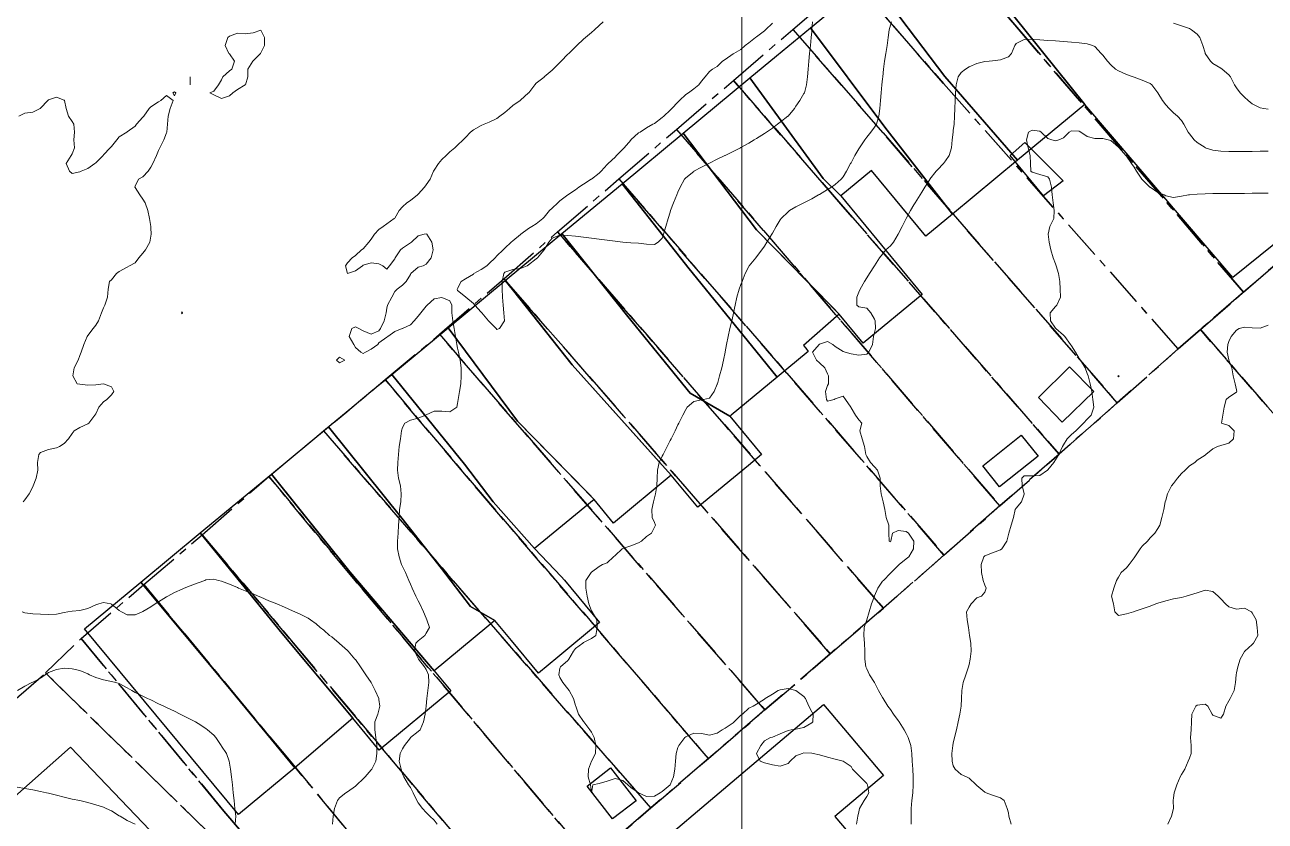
# Model space of a CAD drawing. Header units: centimetres. Extents: x 0 to 642158, y -847 to 649707.
# Drawn here: x 616421.2 to 616500.1, y 621324.9 to 621375.6 of the extents above; entities that cross this region are included whole.
import ezdxf

# ---------------------------------------------------------------- set-up
doc = ezdxf.new("R2010")
doc.units = ezdxf.units.CM
doc.header["$MEASUREMENT"] = 0
doc.linetypes.add('CENTERX2', pattern=[4, 2.5, -0.5, 0.5, -0.5])
doc.layers.add('MEV_grille', color=254, linetype='Continuous', lineweight=9)
doc.layers.add('WAL_topographie 0.5', color=253, linetype='Continuous', lineweight=20)
doc.layers.add('SPW_batiments', color=7, linetype='Continuous')
doc.layers.add('SPW_parcellaire cadastral', color=7, linetype='CENTERX2', lineweight=25, true_color=0xff0542)

# ---------------------------------------------------------------- blocks, each defined once
blk = doc.blocks.new('*U112')
at = {"layer": 'MEV_grille', "transparency": 33554687}
blk.add_lwpolyline([(0, 1825.476), (0, -1825.476)], dxfattribs=at)
blk = doc.blocks.new('*U113')
at = {"layer": 'MEV_grille', "color": 0, "linetype": 'ByBlock', "lineweight": -2, "transparency": 16777216}
blk.add_blockref('*U112', (1100, 0), dxfattribs=at)

msp = doc.modelspace()

# ---------------------------------------------------------------- linework, layer by layer
at = {"layer": 'SPW_batiments'}
for points in [[(616476.09, 621379.453), (616475.416, 621380.267), (616478.553, 621383.041), (616488.601, 621370.498), (616484.336, 621366.968), (616479.713, 621372.275), (616474.978, 621378.532), (616476.09, 621379.453)], [(616524.429, 621380.644), (616532.654, 621370.53), (616555.978, 621356.608), (616559.67, 621356.939), (616563.531, 621351.977), (616560.651, 621345.231), (616555.515, 621343.933), (616551.333, 621349.214), (616546.353, 621350.484), (616543.629, 621346.947), (616519.684, 621360.676), (616520.966, 621362.285), (616514.538, 621366.117), (616512.455, 621363.063), (616513.259, 621362.744), (616508.994, 621355.902), (616505.94, 621357.497), (616511.226, 621366.499), (616508.975, 621368.338), (616498.02, 621359.502), (616488.601, 621370.498), (616478.553, 621383.041)], [(616471.171, 621375.379), (616474.978, 621378.532), (616479.713, 621372.275), (616484.336, 621366.968), (616480.189, 621363.537), (616475.896, 621369.051), (616471.171, 621375.379)], [(616473.096, 621364.685), (616471.973, 621365.791), (616467.321, 621372.189), (616469.007, 621373.586), (616471.171, 621375.379), (616475.896, 621369.051), (616476.866, 621367.806), (616480.189, 621363.537), (616478.493, 621362.133), (616475.044, 621366.297), (616473.096, 621364.685)], [(616463.075, 621368.673), (616467.321, 621372.189), (616471.973, 621365.791), (616473.096, 621364.685), (616478.276, 621358.431), (616474.523, 621355.323), (616472.998, 621357.164), (616472.565, 621357.606), (616467.744, 621362.525), (616463.075, 621368.673)], [(616459.197, 621365.461), (616463.075, 621368.673), (616467.744, 621362.525), (616472.998, 621357.164), (616470.73, 621355.17), (616470.868, 621355.003), (616471.034, 621354.802), (616469.054, 621353.163), (616467.42, 621355.172), (616463.457, 621360.057), (616459.197, 621365.461)], [(616487.236, 621365.645), (616485.987, 621364.695), (616483.866, 621367.261), (616484.786, 621368.078), (616487.236, 621365.645)], [(616455.372, 621362.292), (616459.197, 621365.461), (616459.2, 621365.457), (616463.457, 621360.057), (616467.42, 621355.172), (616469.054, 621353.163), (616466.133, 621350.743), (616466.059, 621350.682), (616466.057, 621350.681), (616463.528, 621352.154), (616459.558, 621357.015), (616455.372, 621362.292)], [(616463.528, 621352.154), (616466.057, 621350.681), (616468.064, 621348.258), (616467.223, 621347.561), (616464.012, 621344.902), (616462.325, 621346.938), (616461.563, 621347.787), (616456.03, 621353.949), (616452.24, 621358.729), (616451.776, 621359.314), (616453.638, 621360.856), (616455.372, 621362.292), (616459.558, 621357.015), (616463.528, 621352.154)], [(616451.781, 621359.308), (616456.03, 621353.949), (616462.325, 621346.938), (616458.652, 621343.895), (616457.436, 621345.396), (616457.05, 621345.79), (616452.549, 621350.377), (616448.151, 621356.312), (616451.776, 621359.314), (616451.781, 621359.308)], [(616444.561, 621353.338), (616448.151, 621356.312), (616452.549, 621350.377), (616457.436, 621345.396), (616453.64, 621342.268), (616451.009, 621345.247), (616449.179, 621347.626), (616444.561, 621353.338)], [(616489.171, 621352.245), (616487.171, 621350.295), (616485.654, 621351.878), (616487.638, 621353.828), (616489.171, 621352.245)], [(616457.771, 621337.573), (616455.118, 621335.374), (616453.886, 621334.354), (616452.175, 621336.418), (616451.118, 621337.694), (616449.576, 621338.589), (616447.722, 621340.994), (616445.212, 621344.203), (616440.547, 621350.013), (616440.764, 621350.192), (616440.982, 621350.373), (616441.699, 621350.967), (616442.052, 621351.259), (616443.369, 621352.35), (616443.471, 621352.435), (616443.889, 621352.781), (616444.561, 621353.338), (616449.179, 621347.626), (616451.009, 621345.247), (616453.64, 621342.268), (616455.327, 621340.489), (616455.545, 621340.26), (616457.771, 621337.573)], [(616450.613, 621337.277), (616447.255, 621334.494), (616441.904, 621340.797), (616438.53, 621344.996), (616436.916, 621347.005), (616440.547, 621350.013), (616445.212, 621344.203), (616447.722, 621340.994), (616449.576, 621338.589), (616451.118, 621337.694), (616450.613, 621337.277)], [(616485.638, 621348.145), (616483.189, 621346.195), (616482.122, 621347.528), (616484.571, 621349.478), (616485.638, 621348.145)], [(616432.394, 621343.26), (616436.916, 621347.005), (616441.904, 621340.797), (616447.255, 621334.494), (616448.311, 621333.218), (616443.761, 621329.449), (616442.088, 621331.497), (616441.04, 621332.754), (616437.604, 621336.876), (616432.394, 621343.26)], [(616432.394, 621343.26), (616437.604, 621336.876), (616442.088, 621331.497), (616438.398, 621328.334), (616434.064, 621333.6), (616428.618, 621340.131), (616432.394, 621343.26)], [(616438.398, 621328.334), (616434.815, 621325.365), (616425.039, 621337.167), (616428.618, 621340.131), (616434.064, 621333.6), (616438.398, 621328.334)], [(616455.713, 621302.571), (616447.825, 621311.883), (616471.991, 621332.353), (616475.803, 621327.852), (616472.729, 621325.249), (616476.805, 621320.438), (616455.713, 621302.571)], [(616430.565, 621322.934), (616436.234, 621316.803), (616427.59, 621308.575), (616421.902, 621314.823), (616417.959, 621318.927), (616414.977, 621322.416), (616414.944, 621322.867), (616414.91, 621323.342), (616414.977, 621323.784), (616415.135, 621324.115), (616415.356, 621324.425), (616415.621, 621324.671), (616415.989, 621324.855), (616416.414, 621324.954), (616416.84, 621324.973), (616417.107, 621324.945), (616417.373, 621324.883), (616417.623, 621324.786), (616417.82, 621324.661), (616418.004, 621324.507), (616418.167, 621324.363), (616424.141, 621329.645), (616430.565, 621322.934)], [(616460.091, 621326.242), (616458.591, 621325.092), (616456.974, 621327.175), (616458.474, 621328.342), (616460.091, 621326.242)]]:
    msp.add_lwpolyline(points, dxfattribs=at)
at = {"layer": 'SPW_parcellaire cadastral'}
for points in [[(616576.519, 621339.063), (616557.817, 621323.301), (616538.665, 621307.161), (616495.95, 621356.189), (616498.693, 621358.565), (616508.98, 621367.473), (616509.84, 621368.218), (616524.016, 621380.493), (616525.876, 621382.105), (616526.82, 621382.922), (616528.778, 621384.617), (616536.986, 621391.725), (616538.765, 621393.309), (616576.519, 621339.063)], [(616473.812, 621378.499), (616478.325, 621382.374), (616484.159, 621375.556), (616498.693, 621358.565), (616495.95, 621356.189), (616494.543, 621354.971), (616479.619, 621371.84), (616473.812, 621378.499)], [(616524.016, 621380.493), (616509.84, 621368.218), (616508.98, 621367.473), (616498.693, 621358.565), (616484.159, 621375.556), (616478.325, 621382.374)], [(616473.812, 621378.499), (616479.619, 621371.84), (616494.543, 621354.971), (616490.671, 621351.528), (616480.249, 621363.517), (616475.781, 621368.698), (616470.057, 621375.275), (616473.812, 621378.499)], [(616486.972, 621348.277), (616473.1, 621364.164), (616471.913, 621365.532), (616466.276, 621372.028), (616470.057, 621375.275), (616475.781, 621368.698), (616480.249, 621363.517), (616490.671, 621351.528), (616486.972, 621348.277)], [(616486.972, 621348.277), (616483.205, 621344.977), (616468.195, 621362.489), (616462.652, 621368.915), (616466.276, 621372.028), (616471.913, 621365.532), (616473.1, 621364.164), (616486.972, 621348.277)], [(616462.652, 621368.915), (616468.195, 621362.489), (616483.205, 621344.977), (616479.656, 621341.856), (616469.678, 621353.41), (616464.469, 621359.439), (616458.999, 621365.77), (616462.652, 621368.915)], [(616475.806, 621338.476), (616465.699, 621350.153), (616460.488, 621356.18), (616455.103, 621362.394), (616458.999, 621365.77), (616464.469, 621359.439), (616469.678, 621353.41), (616479.656, 621341.856), (616475.806, 621338.476)], [(616475.806, 621338.476), (616472.433, 621335.579), (616457.113, 621353.212), (616451.677, 621359.425), (616455.103, 621362.394), (616460.488, 621356.18), (616465.699, 621350.153), (616475.806, 621338.476)], [(616468.278, 621332.009), (616453.01, 621349.625), (616447.595, 621355.889), (616451.677, 621359.425), (616457.113, 621353.212), (616472.433, 621335.579), (616468.278, 621332.009)], [(616468.278, 621332.009), (616464.684, 621328.921), (616451.491, 621344.313), (616449.545, 621346.596), (616444.139, 621353.007), (616447.595, 621355.889), (616453.01, 621349.625), (616468.278, 621332.009)], [(616502.161, 621276.202), (616468.633, 621302.954), (616460.862, 621297.11), (616454.87, 621300.454), (616450.835, 621305.289), (616445.212, 621312.192), (616449.076, 621315.486), (616452.969, 621318.857), (616457.182, 621322.476), (616461.029, 621325.781), (616464.684, 621328.921), (616468.278, 621332.009), (616472.433, 621335.579), (616475.806, 621338.476), (616479.656, 621341.856), (616483.205, 621344.977), (616486.972, 621348.277), (616490.671, 621351.528), (616494.543, 621354.971), (616495.95, 621356.189), (616538.665, 621307.161)], [(616440.222, 621349.749), (616444.139, 621353.007), (616449.545, 621346.596), (616451.491, 621344.313), (616464.684, 621328.921), (616461.029, 621325.781), (616450.469, 621337.918), (616448.468, 621340.229), (616445.794, 621343.317), (616440.222, 621349.749)], [(616440.222, 621349.749), (616445.794, 621343.317), (616448.468, 621340.229), (616450.469, 621337.918), (616461.029, 621325.781), (616457.182, 621322.476), (616442.253, 621340.221), (616436.756, 621346.853), (616440.222, 621349.749)], [(616452.969, 621318.857), (616442.406, 621331.401), (616438.065, 621336.56), (616432.517, 621343.153), (616436.756, 621346.853), (616442.253, 621340.221), (616457.182, 621322.476), (616452.969, 621318.857)], [(616428.81, 621339.976), (616432.517, 621343.153), (616438.065, 621336.56), (616442.406, 621331.401), (616452.969, 621318.857), (616449.076, 621315.486), (616437.931, 621328.962), (616434.273, 621333.379), (616428.81, 621339.976)], [(616428.81, 621339.976), (616434.273, 621333.379), (616437.931, 621328.962), (616449.076, 621315.486), (616445.212, 621312.192), (616433.901, 621325.58), (616424.823, 621336.558), (616428.81, 621339.976)], [(616422.562, 621334.361), (616424.823, 621336.558), (616433.901, 621325.58), (616445.212, 621312.192), (616422.562, 621334.361)], [(616450.835, 621305.289), (616436.527, 621293.736), (616408.481, 621322.099), (616422.562, 621334.361), (616445.212, 621312.192), (616450.835, 621305.289)]]:
    msp.add_lwpolyline(points, dxfattribs=at)
at = {"layer": 'WAL_topographie 0.5'}
for points in [[(616458, 621375.75), (616457.75, 621375.528), (616457.45, 621375.25), (616457.25, 621375.071), (616456.883, 621374.75), (616456.75, 621374.654), (616456.327, 621374.25), (616456.25, 621374.168), (616455.81, 621373.75), (616455.75, 621373.692), (616455.329, 621373.25), (616455.25, 621373.176), (616454.83, 621372.75), (616454.75, 621372.679), (616454.257, 621372.25), (616454.25, 621372.245), (616453.75, 621371.858), (616453.646, 621371.75), (616453.266, 621371.25), (616453.25, 621371.23), (616452.75, 621370.777), (616452.715, 621370.75), (616452.25, 621370.434), (616452.035, 621370.25), (616451.75, 621369.99), (616451.422, 621369.75), (616451.25, 621369.618), (616450.75, 621369.371), (616450.435, 621369.25), (616450.25, 621369.167), (616449.75, 621368.892), (616449.577, 621368.75), (616449.25, 621368.41), (616449.094, 621368.25), (616448.75, 621367.92), (616448.565, 621367.75), (616448.25, 621367.496), (616448.013, 621367.25), (616447.75, 621367.008), (616447.524, 621366.75), (616447.25, 621366.324), (616447.209, 621366.25), (616447.013, 621365.75), (616446.75, 621365.394), (616446.654, 621365.25), (616446.25, 621364.794), (616446.207, 621364.75), (616445.75, 621364.404), (616445.521, 621364.25), (616445.25, 621364.003), (616445.039, 621363.75), (616444.75, 621363.276), (616444.724, 621363.25), (616444.25, 621362.906), (616444.01, 621362.75), (616443.75, 621362.545), (616443.475, 621362.25), (616443.25, 621361.942), (616443.103, 621361.75), (616442.75, 621361.329), (616442.635, 621361.25), (616442.25, 621360.901), (616442.04, 621360.75), (616441.75, 621360.429), (616441.615, 621360.25), (616441.75, 621359.75), (616442.25, 621359.927), (616442.708, 621360.25), (616442.75, 621360.281), (616443.25, 621360.434), (616443.75, 621360.375), (616444, 621360.25), (616444.25, 621360.036), (616444.417, 621360.25), (616444.75, 621360.678), (616444.781, 621360.75), (616445.117, 621361.25), (616445.25, 621361.375), (616445.75, 621361.7), (616445.827, 621361.75), (616446.25, 621362.143), (616446.625, 621362.25), (616446.75, 621362.281), (616446.792, 621362.25), (616447.107, 621361.75), (616447.197, 621361.25), (616447.059, 621360.75), (616446.75, 621360.344), (616446.562, 621360.25), (616446.25, 621360.157), (616445.772, 621359.75), (616445.75, 621359.7), (616445.469, 621359.25), (616445.25, 621359.016), (616444.917, 621358.75), (616444.75, 621358.617), (616444.56, 621358.25), (616444.288, 621357.75), (616444.25, 621357.55), (616444.21, 621357.25), (616444.087, 621356.75), (616443.847, 621356.25), (616443.75, 621356.115), (616443.25, 621355.9), (616442.75, 621356.106), (616442.479, 621356.25), (616442.25, 621356.372), (616442.03, 621356.25), (616441.852, 621355.75), (616442.148, 621355.25), (616442.25, 621355.062), (616442.591, 621354.75), (616442.75, 621354.674), (616442.885, 621354.75), (616443.25, 621354.952), (616443.674, 621355.25), (616443.75, 621355.354), (616444.25, 621355.705), (616444.315, 621355.75), (616444.75, 621356.067), (616445.229, 621356.25), (616445.25, 621356.26), (616445.75, 621356.486), (616445.98, 621356.75), (616446.25, 621357.034), (616446.412, 621357.25), (616446.75, 621357.683), (616446.817, 621357.75), (616447.25, 621358.144), (616447.75, 621358.24), (616448.25, 621358.017), (616448.379, 621357.75), (616448.386, 621357.25), (616448.444, 621356.75), (616448.529, 621356.25), (616448.611, 621355.75), (616448.706, 621355.25), (616448.75, 621355), (616448.798, 621354.75), (616448.905, 621354.25), (616448.964, 621353.75), (616448.972, 621353.25), (616448.958, 621352.75), (616448.875, 621352.25), (616448.779, 621351.75), (616448.75, 621351.5), (616448.705, 621351.25), (616448.25, 621350.972), (616447.75, 621351), (616447.25, 621351), (616446.75, 621350.776), (616446.704, 621350.75), (616446.25, 621350.558), (616445.75, 621350.43), (616445.404, 621350.25), (616445.25, 621349.964), (616445.185, 621349.75), (616445.125, 621349.25), (616445.042, 621348.75), (616445, 621348.25), (616444.958, 621347.75), (616444.923, 621347.25), (616445, 621346.75), (616445.115, 621346.25), (616445.167, 621345.75), (616445.13, 621345.25), (616445.065, 621344.75), (616445.028, 621344.25), (616445, 621343.75), (616444.962, 621343.25), (616444.923, 621342.75), (616444.927, 621342.25), (616445.024, 621341.75), (616445.19, 621341.25), (616445.25, 621341.12), (616445.427, 621340.75), (616445.648, 621340.25), (616445.75, 621340.011), (616445.861, 621339.75), (616446.099, 621339.25), (616446.25, 621338.954), (616446.35, 621338.75), (616446.571, 621338.25), (616446.75, 621337.85), (616446.797, 621337.75), (616446.956, 621337.25), (616446.75, 621336.888), (616446.67, 621336.75), (616446.25, 621336.4), (616446.103, 621336.25), (616446.003, 621335.75), (616446.25, 621335.275), (616446.262, 621335.25), (616446.639, 621334.75), (616446.75, 621334.578), (616446.888, 621334.25), (616446.924, 621333.75), (616446.865, 621333.25), (616446.8, 621332.75), (616446.75, 621332.25), (616446.75, 621332.25), (616446.679, 621331.75), (616446.588, 621331.25), (616446.364, 621330.75), (616446.25, 621330.639), (616445.756, 621330.25), (616445.75, 621330.244), (616445.365, 621329.75), (616445.25, 621329.547), (616445.088, 621329.25), (616445.033, 621328.75), (616445.158, 621328.25), (616445.25, 621327.952), (616445.326, 621327.75), (616445.628, 621327.25), (616445.75, 621327.079), (616445.931, 621326.75), (616446.162, 621326.25), (616446.25, 621326.098), (616446.507, 621325.75), (616446.75, 621325.496), (616446.992, 621325.25), (616447.25, 621324.996), (616447.442, 621324.75)], [(616451.417, 621356.25), (616451.25, 621356.2), (616451.204, 621356.25), (616450.75, 621356.704), (616450.708, 621356.75), (616450.292, 621357.25), (616450.25, 621357.296), (616449.833, 621357.75), (616449.75, 621357.841), (616449.276, 621358.25), (616449.25, 621358.267), (616448.75, 621358.667), (616448.723, 621358.75), (616448.75, 621358.803), (616448.968, 621359.25), (616449.25, 621359.417), (616449.75, 621359.722), (616449.779, 621359.75), (616450.25, 621360.016), (616450.597, 621360.25), (616450.75, 621360.392), (616451.125, 621360.75), (616451.25, 621360.868), (616451.65, 621361.25), (616451.75, 621361.358), (616452.148, 621361.75), (616452.25, 621361.836), (616452.75, 621362.241), (616452.76, 621362.25), (616453.25, 621362.612), (616453.456, 621362.75), (616453.75, 621362.909), (616454.164, 621363.25), (616454.25, 621363.337), (616454.589, 621363.75), (616454.75, 621363.903), (616455.109, 621364.25), (616455.25, 621364.374), (616455.743, 621364.75), (616455.75, 621364.754), (616456.25, 621365.08), (616456.462, 621365.25), (616456.75, 621365.441), (616457.244, 621365.75), (616457.25, 621365.754), (616457.75, 621366.127), (616457.881, 621366.25), (616458.25, 621366.687), (616458.306, 621366.75), (616458.75, 621367.16), (616458.85, 621367.25), (616459.25, 621367.654), (616459.334, 621367.75), (616459.75, 621368.239), (616459.762, 621368.25), (616460.25, 621368.69), (616460.339, 621368.75), (616460.75, 621369.018), (616461.157, 621369.25), (616461.25, 621369.296), (616461.75, 621369.667), (616461.843, 621369.75), (616462.25, 621370.139), (616462.368, 621370.25), (616462.75, 621370.65), (616462.854, 621370.75), (616463.25, 621371.128), (616463.431, 621371.25), (616463.75, 621371.487), (616464.075, 621371.75), (616464.25, 621371.984), (616464.49, 621372.25), (616464.75, 621372.596), (616464.938, 621372.75), (616465.25, 621372.917), (616465.583, 621373.25), (616465.75, 621373.368), (616466.25, 621373.719), (616466.307, 621373.75), (616466.75, 621373.997), (616467.028, 621374.25), (616467.25, 621374.418), (616467.688, 621374.75), (616467.75, 621374.796), (616468.25, 621375.187), (616468.32, 621375.25), (616468.75, 621375.676)], [(616471.31, 621375.75), (616471.262, 621375.25), (616471.25, 621375.125), (616471.214, 621374.75), (616471.167, 621374.25), (616471.119, 621373.75), (616471.071, 621373.25), (616471.024, 621372.75), (616470.976, 621372.25), (616470.921, 621371.75), (616470.783, 621371.25), (616470.75, 621371.189), (616470.489, 621370.75), (616470.25, 621370.383), (616470.156, 621370.25), (616469.75, 621369.759), (616469.74, 621369.75), (616469.25, 621369.375), (616469.083, 621369.25), (616468.75, 621369), (616468.386, 621368.75), (616468.25, 621368.656), (616467.75, 621368.344), (616467.604, 621368.25), (616467.25, 621368.037), (616466.75, 621367.764), (616466.722, 621367.75), (616466.25, 621367.514), (616465.75, 621367.264), (616465.722, 621367.25), (616465.25, 621367.014), (616464.75, 621366.764), (616464.722, 621366.75), (616464.25, 621366.511), (616463.763, 621366.25), (616463.75, 621366.241), (616463.25, 621365.844), (616463.168, 621365.75), (616462.894, 621365.25), (616462.75, 621364.935), (616462.669, 621364.75), (616462.472, 621364.25), (616462.281, 621363.75), (616462.25, 621363.655), (616462.125, 621363.25), (616461.989, 621362.75), (616461.837, 621362.25), (616461.75, 621362.011), (616461.489, 621361.75), (616461.25, 621361.605), (616460.75, 621361.616), (616460.25, 621361.675), (616459.75, 621361.713), (616459.25, 621361.75), (616459.25, 621361.75), (616458.75, 621361.81), (616458.25, 621361.878), (616457.75, 621361.936), (616457.25, 621362), (616456.75, 621362.064), (616456.25, 621362.122), (616455.75, 621362.173), (616455.25, 621362.185), (616454.75, 621362), (616454.546, 621361.75), (616454.25, 621361.25), (616454.25, 621361.25), (616453.829, 621360.75), (616453.75, 621360.682), (616453.25, 621360.296), (616453.167, 621360.25), (616452.75, 621360.065), (616452.25, 621360), (616451.75, 621359.846), (616451.682, 621359.75), (616451.587, 621359.25), (616451.58, 621358.75), (616451.611, 621358.25), (616451.652, 621357.75), (616451.689, 621357.25), (616451.724, 621356.75), (616451.417, 621356.25)], [(616476.329, 621375.75), (616476.25, 621375.545), (616476.174, 621375.25), (616476.119, 621374.75), (616476.051, 621374.25), (616475.967, 621373.75), (616475.878, 621373.25), (616475.812, 621372.75), (616475.762, 621372.25), (616475.75, 621372.125), (616475.714, 621371.75), (616475.667, 621371.25), (616475.619, 621370.75), (616475.571, 621370.25), (616475.518, 621369.75), (616475.37, 621369.25), (616475.25, 621369.066), (616475.012, 621368.75), (616474.75, 621368.423), (616474.62, 621368.25), (616474.293, 621367.75), (616474.25, 621367.679), (616474, 621367.25), (616473.75, 621366.8), (616473.723, 621366.75), (616473.451, 621366.25), (616473.25, 621365.905), (616473.127, 621365.75), (616472.75, 621365.417), (616472.5, 621365.25), (616472.25, 621365.096), (616471.75, 621364.787), (616471.689, 621364.75), (616471.25, 621364.503), (616470.75, 621364.25), (616470.75, 621364.25), (616470.25, 621363.986), (616469.838, 621363.75), (616469.75, 621363.681), (616469.301, 621363.25), (616469.25, 621363.174), (616469, 621362.75), (616468.75, 621362.313), (616468.712, 621362.25), (616468.404, 621361.75), (616468.25, 621361.5), (616468.08, 621361.25), (616467.75, 621360.82), (616467.692, 621360.75), (616467.281, 621360.25), (616467.25, 621360.202), (616467.028, 621359.75), (616466.828, 621359.25), (616466.75, 621359.058), (616466.632, 621358.75), (616466.483, 621358.25), (616466.38, 621357.75), (616466.278, 621357.25), (616466.25, 621357.125), (616466.167, 621356.75), (616466.056, 621356.25), (616465.944, 621355.75), (616465.839, 621355.25), (616465.75, 621354.786), (616465.743, 621354.75), (616465.645, 621354.25), (616465.53, 621353.75), (616465.396, 621353.25), (616465.257, 621352.75), (616465.25, 621352.724), (616465.05, 621352.25), (616464.75, 621351.841), (616464.375, 621351.75), (616464.25, 621351.721), (616463.75, 621351.61), (616463.341, 621351.25), (616463.25, 621351.107), (616463.065, 621350.75), (616462.81, 621350.25), (616462.75, 621350.135), (616462.565, 621349.75), (616462.31, 621349.25), (616462.25, 621349.135), (616462.065, 621348.75), (616461.81, 621348.25), (616461.75, 621348.143), (616461.56, 621347.75), (616461.444, 621347.25), (616461.436, 621346.75), (616461.408, 621346.25), (616461.316, 621345.75), (616461.25, 621345.487), (616461.192, 621345.25), (616461.092, 621344.75), (616461.107, 621344.25), (616461.25, 621343.917), (616461.333, 621343.75), (616461.25, 621343.632), (616461.064, 621343.25), (616460.75, 621343.03), (616460.424, 621342.75), (616460.25, 621342.643), (616459.75, 621342.436), (616459.25, 621342.283), (616459.204, 621342.25), (616458.75, 621341.834), (616458.655, 621341.75), (616458.25, 621341.364), (616457.962, 621341.25), (616457.75, 621341.135), (616457.25, 621340.774), (616457.227, 621340.75), (616456.892, 621340.25), (616456.888, 621339.75), (616456.979, 621339.25), (616457.083, 621338.75), (616457.25, 621338.303), (616457.29, 621338.25), (616457.589, 621337.75), (616457.62, 621337.25), (616457.542, 621336.75), (616457.25, 621336.555), (616456.75, 621336.3), (616456.705, 621336.25), (616456.25, 621335.927), (616456.116, 621335.75), (616455.806, 621335.25), (616455.75, 621335.164), (616455.288, 621334.75), (616455.25, 621334.673), (616455.178, 621334.25), (616455.25, 621334.078), (616455.425, 621333.75), (616455.75, 621333.352), (616455.833, 621333.25), (616456.11, 621332.75), (616456.25, 621332.287), (616456.261, 621332.25), (616456.438, 621331.75), (616456.75, 621331.287), (616456.774, 621331.25), (616457.157, 621330.75), (616457.25, 621330.597), (616457.419, 621330.25), (616457.538, 621329.75), (616457.51, 621329.25), (616457.25, 621328.75), (616457.25, 621328.75), (616457.073, 621328.25), (616457.036, 621327.75), (616457.188, 621327.25), (616457.25, 621326.751), (616457.35, 621327.25), (616457.75, 621327.33), (616458.25, 621327.485), (616458.75, 621327.647), (616459.25, 621327.525), (616459.568, 621327.25), (616459.75, 621327.083), (616460.25, 621326.75), (616460.25, 621326.75), (616460.75, 621326.508), (616461.25, 621326.521), (616461.629, 621326.75), (616461.75, 621326.826), (616462.25, 621327.25), (616462.25, 621327.25), (616462.473, 621327.75), (616462.549, 621328.25), (616462.597, 621328.75), (616462.646, 621329.25), (616462.75, 621329.625), (616462.811, 621329.75), (616463.189, 621330.25), (616463.25, 621330.304), (616463.75, 621330.533), (616464.25, 621330.512), (616464.75, 621330.414), (616465.25, 621330.542), (616465.557, 621330.75), (616465.75, 621330.858), (616466.25, 621331.202), (616466.33, 621331.25), (616466.75, 621331.69), (616466.854, 621331.75), (616467.25, 621332.13), (616467.523, 621332.25), (616467.75, 621332.375), (616468.25, 621332.699), (616468.288, 621332.75), (616468.75, 621333.022), (616469.116, 621333.25), (616469.25, 621333.301), (616469.75, 621333.372), (616470.237, 621333.25), (616470.25, 621333.245), (616470.75, 621332.857), (616470.846, 621332.75), (616471.067, 621332.25), (616471.25, 621331.891), (616471.352, 621331.75), (616471.328, 621331.25), (616471.25, 621331.185), (616470.75, 621330.889), (616470.25, 621330.782), (616469.95, 621330.75), (616469.75, 621330.697), (616469.25, 621330.484), (616468.75, 621330.29), (616468.639, 621330.25), (616468.25, 621330.044), (616468.023, 621329.75), (616467.75, 621329.25), (616467.977, 621328.75), (616468.25, 621328.643), (616468.75, 621328.518), (616469.25, 621328.432), (616469.75, 621328.614), (616469.875, 621328.75), (616470.25, 621329.096), (616470.65, 621329.25), (616470.75, 621329.278), (616471.25, 621329.273), (616471.35, 621329.25), (616471.75, 621329.163), (616472.25, 621329.011), (616472.75, 621328.886), (616473.25, 621328.75), (616473.25, 621328.75), (616473.75, 621328.408), (616473.838, 621328.25), (616474.25, 621327.838), (616474.327, 621327.75), (616474.75, 621327.327), (616474.792, 621327.25), (616474.884, 621326.75), (616474.75, 621326.5), (616474.574, 621326.25), (616474.297, 621325.75), (616474.25, 621325.531), (616474.182, 621325.25), (616474.102, 621324.75)], [(616500.25, 621370.211), (616499.975, 621370.25), (616499.75, 621370.295), (616499.25, 621370.549), (616498.988, 621370.75), (616498.75, 621370.961), (616498.473, 621371.25), (616498.25, 621371.55), (616498.126, 621371.75), (616497.855, 621372.25), (616497.75, 621372.393), (616497.333, 621372.75), (616497.25, 621372.8), (616496.75, 621373.104), (616496.592, 621373.25), (616496.261, 621373.75), (616496.25, 621373.78), (616496.101, 621374.25), (616495.907, 621374.75), (616495.75, 621374.976), (616495.388, 621375.25), (616495.25, 621375.32), (616494.75, 621375.5), (616494.25, 621375.676)], [(616434.472, 621371.25), (616434.25, 621371.04), (616433.75, 621370.881), (616433.25, 621371.107), (616433, 621371.25), (616433.25, 621371.355), (616433.563, 621371.75), (616433.75, 621372.071), (616433.836, 621372.25), (616434.25, 621372.637), (616434.409, 621372.75), (616434.562, 621373.25), (616434.25, 621373.719), (616434.219, 621373.75), (616433.981, 621374.25), (616434.146, 621374.75), (616434.25, 621374.841), (616434.75, 621375.024), (616435.25, 621374.981), (616435.75, 621375.053), (616436.25, 621375.221), (616436.479, 621374.75), (616436.475, 621374.25), (616436.25, 621373.776), (616436.229, 621373.75), (616435.75, 621373.271), (616435.727, 621373.25), (616435.421, 621372.75), (616435.413, 621372.25), (616435.259, 621371.75), (616435.25, 621371.743), (616434.75, 621371.442), (616434.472, 621371.25)], [(616500.25, 621367.525), (616499.75, 621367.522), (616499.25, 621367.515), (616498.75, 621367.505), (616498.25, 621367.5), (616497.75, 621367.503), (616497.25, 621367.527), (616496.75, 621367.596), (616496.263, 621367.75), (616496.25, 621367.756), (616495.75, 621368.085), (616495.562, 621368.25), (616495.25, 621368.634), (616495.175, 621368.75), (616494.905, 621369.25), (616494.75, 621369.479), (616494.504, 621369.75), (616494.25, 621369.973), (616493.961, 621370.25), (616493.75, 621370.477), (616493.533, 621370.75), (616493.25, 621371.25), (616493.25, 621371.25), (616492.855, 621371.75), (616492.75, 621371.829), (616492.25, 621372.045), (616491.75, 621372.227), (616491.687, 621372.25), (616491.25, 621372.406), (616490.75, 621372.628), (616490.561, 621372.75), (616490.25, 621373.016), (616490.037, 621373.25), (616489.75, 621373.625), (616489.65, 621373.75), (616489.25, 621374.183), (616489.09, 621374.25), (616488.75, 621374.363), (616488.25, 621374.419), (616487.75, 621374.458), (616487.25, 621374.497), (616486.75, 621374.537), (616486.25, 621374.57), (616485.75, 621374.61), (616485.25, 621374.643), (616484.75, 621374.633), (616484.25, 621374.384), (616484.164, 621374.25), (616483.955, 621373.75), (616483.75, 621373.523), (616483.25, 621373.333), (616482.75, 621373.273), (616482.528, 621373.25), (616482.25, 621373.221), (616481.75, 621373.112), (616481.25, 621372.892), (616481.018, 621372.75), (616480.75, 621372.53), (616480.55, 621372.25), (616480.426, 621371.75), (616480.394, 621371.25), (616480.367, 621370.75), (616480.342, 621370.25), (616480.325, 621369.75), (616480.295, 621369.25), (616480.25, 621368.85), (616480.238, 621368.75), (616480.177, 621368.25), (616480.125, 621367.75), (616479.98, 621367.25), (616479.75, 621366.917), (616479.617, 621366.75), (616479.25, 621366.352), (616479.155, 621366.25), (616478.758, 621365.75), (616478.75, 621365.739), (616478.443, 621365.25), (616478.25, 621364.936), (616478.136, 621364.75), (616477.829, 621364.25), (616477.75, 621364.122), (616477.525, 621363.75), (616477.25, 621363.25), (616477.25, 621363.25), (616477.003, 621362.75), (616476.75, 621362.25), (616476.75, 621362.25), (616476.445, 621361.75), (616476.25, 621361.514), (616475.97, 621361.25), (616475.75, 621360.982), (616475.564, 621360.75), (616475.25, 621360.25), (616475.25, 621360.25), (616474.924, 621359.75), (616474.75, 621359.483), (616474.61, 621359.25), (616474.327, 621358.75), (616474.25, 621358.573), (616474.119, 621358.25), (616474.111, 621357.75), (616474.25, 621357.631), (616474.75, 621357.546), (616475.01, 621357.25), (616475.25, 621356.85), (616475.285, 621356.75), (616475.313, 621356.25), (616475.25, 621356), (616475.179, 621355.75), (616475.113, 621355.25), (616474.887, 621354.75), (616474.75, 621354.637), (616474.25, 621354.565), (616473.75, 621354.641), (616473.375, 621354.75), (616473.25, 621354.794), (616472.75, 621355.12), (616472.583, 621355.25), (616472.25, 621355.439), (616471.75, 621355.27), (616471.725, 621355.25), (616471.291, 621354.75), (616471.545, 621354.25), (616471.75, 621354.087), (616472.087, 621353.75), (616472.25, 621353.369), (616472.328, 621353.25), (616472.313, 621352.75), (616472.25, 621352.635), (616472.134, 621352.25), (616472.183, 621351.75), (616472.25, 621351.633), (616472.687, 621351.75), (616472.75, 621351.786), (616473.25, 621351.953), (616473.392, 621351.75), (616473.728, 621351.25), (616473.75, 621351.21), (616474.037, 621350.75), (616474.25, 621350.446), (616474.446, 621350.25), (616474.3, 621349.75), (616474.467, 621349.25), (616474.601, 621348.75), (616474.683, 621348.25), (616474.75, 621348.122), (616474.977, 621347.75), (616475.25, 621347.463), (616475.431, 621347.25), (616475.605, 621346.75), (616475.596, 621346.25), (616475.662, 621345.75), (616475.75, 621345.409), (616475.802, 621345.25), (616475.9, 621344.75), (616475.985, 621344.25), (616476.157, 621343.75), (616476.146, 621343.25), (616476.182, 621342.75), (616476.25, 621342.703), (616476.286, 621342.75), (616476.375, 621343.25), (616476.75, 621343.424), (616477.25, 621343.357), (616477.411, 621343.25), (616477.75, 621342.75), (616477.75, 621342.75), (616477.75, 621342.75), (616477.723, 621342.25), (616477.426, 621341.75), (616477.25, 621341.612), (616476.815, 621341.25), (616476.75, 621341.196), (616476.29, 621340.75), (616476.25, 621340.71), (616475.804, 621340.25), (616475.75, 621340.189), (616475.463, 621339.75), (616475.25, 621339.276), (616475.239, 621339.25), (616475.059, 621338.75), (616474.907, 621338.25), (616474.75, 621337.75), (616474.75, 621337.75), (616474.58, 621337.25), (616474.572, 621336.75), (616474.612, 621336.25), (616474.625, 621335.75), (616474.634, 621335.25), (616474.682, 621334.75), (616474.75, 621334.618), (616474.923, 621334.25), (616475.25, 621333.75), (616475.25, 621333.75), (616475.488, 621333.25), (616475.75, 621332.809), (616475.783, 621332.75), (616476.092, 621332.25), (616476.25, 621332.031), (616476.453, 621331.75), (616476.75, 621331.333), (616476.808, 621331.25), (616477.121, 621330.75), (616477.25, 621330.508), (616477.377, 621330.25), (616477.543, 621329.75), (616477.609, 621329.25), (616477.632, 621328.75), (616477.667, 621328.25), (616477.693, 621327.75), (616477.692, 621327.25), (616477.674, 621326.75), (616477.621, 621326.25), (616477.575, 621325.75), (616477.581, 621325.25), (616477.576, 621324.75)], [(616431.75, 621371.75), (616431.75, 621371.75), (616431.749, 621371.75), (616431.75, 621372.25), (616431.75, 621372.25), (616431.75, 621372.25), (616431.75, 621371.75)], [(616420.864, 621369.75), (616421.25, 621369.952), (616421.75, 621370.007), (616422.222, 621370.25), (616422.25, 621370.275), (616422.702, 621370.75), (616422.75, 621370.803), (616423.25, 621370.962), (616423.75, 621370.772), (616423.767, 621370.75), (616423.875, 621370.25), (616424.017, 621369.75), (616424.25, 621369.417), (616424.353, 621369.25), (616424.396, 621368.75), (616424.367, 621368.25), (616424.409, 621367.75), (616424.25, 621367.368), (616424.183, 621367.25), (616423.881, 621366.75), (616424.083, 621366.25), (616424.25, 621366.119), (616424.75, 621366.221), (616424.827, 621366.25), (616425.25, 621366.44), (616425.7, 621366.75), (616425.75, 621366.787), (616426.213, 621367.25), (616426.25, 621367.303), (616426.675, 621367.75), (616426.75, 621367.822), (616427.083, 621368.25), (616427.25, 621368.438), (616427.719, 621368.75), (616427.75, 621368.765), (616428.25, 621369.115), (616428.342, 621369.25), (616428.75, 621369.693), (616428.801, 621369.75), (616429.147, 621370.25), (616429.25, 621370.341), (616429.75, 621370.667), (616429.893, 621370.75), (616430.25, 621371.076), (616430.667, 621370.75), (616430.471, 621370.25), (616430.354, 621369.75), (616430.31, 621369.25), (616430.268, 621368.75), (616430.25, 621368.687), (616430.071, 621368.25), (616429.835, 621367.75), (616429.75, 621367.583), (616429.616, 621367.25), (616429.383, 621366.75), (616429.25, 621366.511), (616429.086, 621366.25), (616428.75, 621365.909), (616428.475, 621365.75), (616428.25, 621365.3), (616428.226, 621365.25), (616428.25, 621365.226), (616428.55, 621364.75), (616428.75, 621364.479), (616428.883, 621364.25), (616429.057, 621363.75), (616429.163, 621363.25), (616429.245, 621362.75), (616429.25, 621362.667), (616429.274, 621362.25), (616429.25, 621362.125), (616429.181, 621361.75), (616428.907, 621361.25), (616428.75, 621361.038), (616428.487, 621360.75), (616428.25, 621360.439), (616427.901, 621360.25), (616427.75, 621360.15), (616427.25, 621359.889), (616427.073, 621359.75), (616426.75, 621359.363), (616426.628, 621359.25), (616426.542, 621358.75), (616426.5, 621358.25), (616426.328, 621357.75), (616426.25, 621357.571), (616426.109, 621357.25), (616425.933, 621356.75), (616425.75, 621356.461), (616425.596, 621356.25), (616425.25, 621355.822), (616425.212, 621355.75), (616425, 621355.25), (616424.833, 621354.75), (616424.75, 621354.55), (616424.638, 621354.25), (616424.382, 621353.75), (616424.292, 621353.25), (616424.562, 621352.75), (616424.75, 621352.712), (616425.25, 621352.667), (616425.75, 621352.676), (616426.25, 621352.75), (616426.25, 621352.75), (616426.25, 621352.75), (616426.75, 621352.554), (616426.894, 621352.25), (616426.75, 621352.043), (616426.457, 621351.75), (616426.25, 621351.598), (616425.955, 621351.25), (616425.75, 621350.841), (616425.704, 621350.75), (616425.315, 621350.25), (616425.25, 621350.203), (616424.75, 621349.971), (616424.384, 621349.75), (616424.25, 621349.593), (616424.01, 621349.25), (616423.75, 621348.94), (616423.442, 621348.75), (616423.25, 621348.675), (616422.75, 621348.559), (616422.25, 621348.369), (616422.141, 621348.25), (616422.06, 621347.75), (616422.064, 621347.25), (616421.976, 621346.75), (616421.773, 621346.25), (616421.75, 621346.2), (616421.529, 621345.75), (616421.25, 621345.372), (616421.15, 621345.25)], [(616430.85, 621371.25), (616430.75, 621371.05), (616430.65, 621371.25), (616430.75, 621371.298), (616430.85, 621371.25)], [(616500.25, 621364.866), (616499.75, 621364.861), (616499.25, 621364.854), (616498.75, 621364.846), (616498.25, 621364.842), (616497.75, 621364.842), (616497.25, 621364.842), (616496.75, 621364.836), (616496.25, 621364.818), (616495.75, 621364.789), (616495.25, 621364.754), (616495.2, 621364.75), (616494.75, 621364.665), (616494.25, 621364.591), (616493.75, 621364.689), (616493.643, 621364.75), (616493.25, 621364.903), (616492.75, 621365.243), (616492.74, 621365.25), (616492.25, 621365.722), (616492.224, 621365.75), (616491.895, 621366.25), (616491.75, 621366.506), (616491.564, 621366.75), (616491.25, 621367.207), (616491.218, 621367.25), (616490.783, 621367.75), (616490.75, 621367.786), (616490.25, 621368.203), (616490.083, 621368.25), (616489.75, 621368.33), (616489.25, 621368.336), (616488.75, 621368.457), (616488.345, 621368.75), (616488.25, 621368.793), (616487.75, 621368.826), (616487.615, 621368.75), (616487.25, 621368.37), (616486.95, 621368.25), (616486.75, 621368.179), (616486.5, 621368.25), (616486.25, 621368.333), (616485.833, 621368.75), (616485.75, 621368.796), (616485.25, 621368.863), (616485.028, 621368.75), (616484.891, 621368.25), (616485, 621367.75), (616485.142, 621367.25), (616485.157, 621366.75), (616485.184, 621366.25), (616485.25, 621366.188), (616485.75, 621366.058), (616486.25, 621365.902), (616486.359, 621365.75), (616486.484, 621365.25), (616486.523, 621364.75), (616486.603, 621364.25), (616486.648, 621363.75), (616486.641, 621363.25), (616486.386, 621362.75), (616486.283, 621362.25), (616486.336, 621361.75), (616486.457, 621361.25), (616486.595, 621360.75), (616486.75, 621360.375), (616486.779, 621360.25), (616486.927, 621359.75), (616487.025, 621359.25), (616487.05, 621358.75), (616487.062, 621358.25), (616486.833, 621357.75), (616486.75, 621357.667), (616486.401, 621357.25), (616486.426, 621356.75), (616486.75, 621356.272), (616486.767, 621356.25), (616487.25, 621355.836), (616487.335, 621355.75), (616487.701, 621355.25), (616487.75, 621355.165), (616488.015, 621354.75), (616488.25, 621354.352), (616488.332, 621354.25), (616488.635, 621353.75), (616488.75, 621353.406), (616488.811, 621353.25), (616488.943, 621352.75), (616489.054, 621352.25), (616489.125, 621351.75), (616489.175, 621351.25), (616489.006, 621350.75), (616488.75, 621350.487), (616488.53, 621350.25), (616488.25, 621349.963), (616488.026, 621349.75), (616487.75, 621349.522), (616487.49, 621349.25), (616487.25, 621348.867), (616487.194, 621348.75), (616486.947, 621348.25), (616486.75, 621347.917), (616486.639, 621347.75), (616486.25, 621347.27), (616486.229, 621347.25), (616485.75, 621346.907), (616485.25, 621346.89), (616484.75, 621346.899), (616484.597, 621346.75), (616484.62, 621346.25), (616484.75, 621345.769), (616484.762, 621345.75), (616484.75, 621345.724), (616484.589, 621345.25), (616484.25, 621344.837), (616484.189, 621344.75), (616484.064, 621344.25), (616483.926, 621343.75), (616483.777, 621343.25), (616483.75, 621343.159), (616483.64, 621342.75), (616483.324, 621342.25), (616483.25, 621342.185), (616482.75, 621341.989), (616482.25, 621341.806), (616482.192, 621341.75), (616482.01, 621341.25), (616482.043, 621340.75), (616482.153, 621340.25), (616482.25, 621339.95), (616482.33, 621339.75), (616482.25, 621339.5), (616482.05, 621339.25), (616481.75, 621339.139), (616481.375, 621338.75), (616481.25, 621338.544), (616481.094, 621338.25), (616481.128, 621337.75), (616481.207, 621337.25), (616481.25, 621336.917), (616481.269, 621336.75), (616481.358, 621336.25), (616481.375, 621335.75), (616481.318, 621335.25), (616481.25, 621334.893), (616481.221, 621334.75), (616481.04, 621334.25), (616480.873, 621333.75), (616480.798, 621333.25), (616480.778, 621332.75), (616480.75, 621332.25), (616480.75, 621332.25), (616480.672, 621331.75), (616480.566, 621331.25), (616480.449, 621330.75), (616480.331, 621330.25), (616480.25, 621329.907), (616480.214, 621329.75), (616480.148, 621329.25), (616480.181, 621328.75), (616480.25, 621328.45), (616480.375, 621328.25), (616480.75, 621327.909), (616481.083, 621327.75), (616481.25, 621327.667), (616481.699, 621327.25), (616481.75, 621327.201), (616482.25, 621326.786), (616482.345, 621326.75), (616482.75, 621326.603), (616483.25, 621326.417), (616483.471, 621326.25), (616483.676, 621325.75), (616483.75, 621325.469), (616483.783, 621325.25), (616483.932, 621324.75)], [(616431.265, 621357.25), (616431.25, 621357.2), (616431.194, 621357.25), (616431.25, 621357.312), (616431.265, 621357.25)], [(616500.25, 621356.477), (616499.75, 621356.281), (616499.25, 621356.306), (616498.75, 621356.345), (616498.417, 621356.25), (616498.25, 621356.154), (616497.905, 621355.75), (616497.75, 621355.435), (616497.684, 621355.25), (616497.648, 621354.75), (616497.75, 621354.275), (616497.757, 621354.25), (616497.942, 621353.75), (616498.023, 621353.25), (616498.154, 621352.75), (616498.25, 621352.365), (616498.267, 621352.25), (616498.25, 621352.211), (616497.75, 621351.885), (616497.583, 621351.75), (616497.468, 621351.25), (616497.382, 621350.75), (616497.296, 621350.25), (616497.75, 621350.083), (616498.095, 621349.75), (616498.051, 621349.25), (616497.75, 621348.961), (616497.25, 621348.826), (616497.031, 621348.75), (616496.75, 621348.618), (616496.287, 621348.25), (616496.25, 621348.217), (616495.75, 621347.9), (616495.607, 621347.75), (616495.25, 621347.529), (616494.979, 621347.25), (616494.75, 621347.045), (616494.5, 621346.75), (616494.25, 621346.412), (616494.125, 621346.25), (616493.852, 621345.75), (616493.75, 621345.341), (616493.722, 621345.25), (616493.625, 621344.75), (616493.506, 621344.25), (616493.368, 621343.75), (616493.25, 621343.556), (616493.056, 621343.25), (616492.75, 621342.95), (616492.589, 621342.75), (616492.25, 621342.417), (616492.129, 621342.25), (616491.791, 621341.75), (616491.75, 621341.687), (616491.428, 621341.25), (616491.25, 621341.049), (616490.922, 621340.75), (616490.75, 621340.458), (616490.616, 621340.25), (616490.44, 621339.75), (616490.309, 621339.25), (616490.435, 621338.75), (616490.517, 621338.25), (616490.75, 621338.017), (616491.25, 621338.118), (616491.7, 621338.25), (616491.75, 621338.266), (616492.25, 621338.433), (616492.75, 621338.602), (616493.125, 621338.75), (616493.25, 621338.8), (616493.75, 621338.958), (616494.25, 621339.066), (616494.75, 621339.17), (616495.055, 621339.25), (616495.25, 621339.311), (616495.75, 621339.463), (616496.25, 621339.628), (616496.75, 621339.55), (616497.071, 621339.25), (616497.25, 621339.071), (616497.54, 621338.75), (616497.75, 621338.574), (616498.25, 621338.421), (616498.75, 621338.492), (616499.191, 621338.25), (616499.25, 621338.194), (616499.492, 621337.75), (616499.569, 621337.25), (616499.601, 621336.75), (616499.326, 621336.25), (616499.25, 621336.174), (616498.767, 621335.75), (616498.75, 621335.726), (616498.487, 621335.25), (616498.333, 621334.75), (616498.25, 621334.375), (616498.226, 621334.25), (616498.174, 621333.75), (616498.095, 621333.25), (616497.836, 621332.75), (616497.75, 621332.592), (616497.564, 621332.25), (616497.425, 621331.75), (616497.25, 621331.5), (616496.75, 621331.679), (616496.702, 621331.75), (616496.43, 621332.25), (616496.25, 621332.386), (616495.75, 621332.321), (616495.659, 621332.25), (616495.405, 621331.75), (616495.393, 621331.25), (616495.364, 621330.75), (616495.313, 621330.25), (616495.357, 621329.75), (616495.359, 621329.25), (616495.25, 621328.938), (616495.171, 621328.75), (616494.96, 621328.25), (616494.75, 621327.917), (616494.667, 621327.75), (616494.45, 621327.25), (616494.29, 621326.75), (616494.25, 621326.417), (616494.231, 621326.25), (616494.25, 621325.751), (616494.25, 621325.75), (616494.25, 621325.75), (616494.125, 621325.25), (616493.875, 621324.75)], [(616441.25, 621354.074), (616441.583, 621354.25), (616441.25, 621354.437), (616441.05, 621354.25), (616441.25, 621354.074)], [(616490.783, 621353.25), (616490.75, 621353.179), (616490.704, 621353.25), (616490.75, 621353.278), (616490.783, 621353.25)], [(616421.073, 621338.25), (616421.25, 621338.191), (616421.75, 621338.121), (616422.25, 621338.104), (616422.75, 621338.088), (616423.25, 621338.105), (616423.75, 621338.203), (616423.975, 621338.25), (616424.25, 621338.296), (616424.75, 621338.337), (616425.25, 621338.465), (616425.75, 621338.695), (616425.954, 621338.75), (616426.25, 621338.84), (616426.714, 621338.75), (616426.75, 621338.737), (616427.25, 621338.326), (616427.397, 621338.25), (616427.75, 621338.068), (616428.25, 621338.062), (616428.712, 621338.25), (616428.75, 621338.265), (616429.25, 621338.564), (616429.532, 621338.75), (616429.75, 621338.889), (616430.25, 621339.207), (616430.325, 621339.25), (616430.75, 621339.48), (616431.25, 621339.699), (616431.375, 621339.75), (616431.75, 621339.9), (616432.25, 621340.1), (616432.679, 621340.25), (616432.75, 621340.274), (616433.25, 621340.32), (616433.55, 621340.25), (616433.75, 621340.2), (616434.25, 621340), (616434.75, 621339.787), (616434.833, 621339.75), (616435.25, 621339.58), (616435.75, 621339.386), (616436.083, 621339.25), (616436.25, 621339.177), (616436.75, 621338.943), (616437.25, 621338.75), (616437.25, 621338.75), (616437.75, 621338.552), (616438.25, 621338.321), (616438.4, 621338.25), (616438.75, 621338.101), (616439.25, 621337.853), (616439.393, 621337.75), (616439.75, 621337.491), (616440.014, 621337.25), (616440.25, 621337.074), (616440.615, 621336.75), (616440.75, 621336.658), (616441.225, 621336.25), (616441.25, 621336.229), (616441.75, 621335.785), (616441.79, 621335.75), (616442.226, 621335.25), (616442.25, 621335.214), (616442.583, 621334.75), (616442.75, 621334.495), (616442.91, 621334.25), (616443.25, 621333.759), (616443.256, 621333.75), (616443.509, 621333.25), (616443.737, 621332.75), (616443.75, 621332.679), (616443.798, 621332.25), (616443.75, 621332), (616443.685, 621331.75), (616443.492, 621331.25), (616443.495, 621330.75), (616443.561, 621330.25), (616443.605, 621329.75), (616443.62, 621329.25), (616443.551, 621328.75), (616443.295, 621328.25), (616443.25, 621328.197), (616442.865, 621327.75), (616442.75, 621327.633), (616442.341, 621327.25), (616442.25, 621327.17), (616441.75, 621326.811), (616441.655, 621326.75), (616441.25, 621326.426), (616441.108, 621326.25), (616440.931, 621325.75), (616440.837, 621325.25), (616440.798, 621324.75)], [(616420.769, 621333.25), (616421.25, 621333.53), (616421.694, 621333.75), (616421.75, 621333.768), (616422.25, 621334.039), (616422.545, 621334.25), (616422.75, 621334.385), (616423.25, 621334.582), (616423.75, 621334.67), (616424.25, 621334.619), (616424.75, 621334.514), (616425.25, 621334.309), (616425.365, 621334.25), (616425.75, 621334.065), (616426.25, 621333.93), (616426.75, 621333.828), (616427.028, 621333.75), (616427.25, 621333.684), (616427.75, 621333.42), (616428.041, 621333.25), (616428.25, 621333.127), (616428.75, 621332.889), (616429.046, 621332.75), (616429.25, 621332.653), (616429.75, 621332.408), (616430.077, 621332.25), (616430.25, 621332.167), (616430.75, 621331.931), (616431.125, 621331.75), (616431.25, 621331.685), (616431.75, 621331.426), (616432.089, 621331.25), (616432.25, 621331.145), (616432.75, 621330.834), (616432.864, 621330.75), (616433.25, 621330.405), (616433.382, 621330.25), (616433.728, 621329.75), (616433.75, 621329.719), (616434.059, 621329.25), (616434.226, 621328.75), (616434.25, 621328.619), (616434.318, 621328.25), (616434.383, 621327.75), (616434.44, 621327.25), (616434.495, 621326.75), (616434.538, 621326.25), (616434.598, 621325.75), (616434.647, 621325.25), (616434.604, 621324.75)], [(616420.75, 621327.111), (616421.25, 621327.019), (616421.75, 621326.925), (616422.25, 621326.823), (616422.625, 621326.75), (616422.75, 621326.717), (616423.25, 621326.589), (616423.75, 621326.469), (616424.25, 621326.347), (616424.75, 621326.25), (616424.75, 621326.25), (616425.25, 621326.135), (616425.75, 621325.981), (616426.25, 621325.83), (616426.404, 621325.75), (616426.75, 621325.6), (616427.25, 621325.29), (616427.313, 621325.25), (616427.75, 621324.975), (616428.25, 621324.759)]]:
    msp.add_lwpolyline(points, dxfattribs=at)

# ---------------------------------------------------------------- block references
at = {"layer": 'MEV_grille', "transparency": 33554687}
msp.add_blockref('*U113', (615366.814, 620593.644), dxfattribs=at)

doc.saveas('drawing.dxf')
